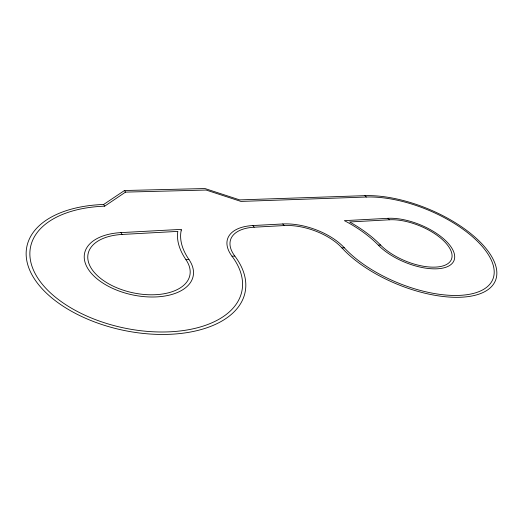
<?xml version="1.0" encoding="UTF-8"?>
<svg xmlns="http://www.w3.org/2000/svg" width="523" height="523" viewBox="0 0 523 523"><rect width="100%" height="100%" fill="white"/><g stroke="black" fill="none" stroke-linecap="round" stroke-linejoin="round"><path stroke-width="0.78" d="M181.128 230.8L181.481 229.368L120.963 232.611A55.477 30.805 12 0 0 87.426 267.854A55.477 30.805 12 0 0 157.848 296.829A55.477 30.805 12 0 0 189.901 260.97L188.953 259.519A96.317 49.907 18 0 1 181.128 230.8M104.685 206.173L125.513 192.118L206.121 190.045L240.926 201.414L366.322 197.034A86.883 39.428 22.4 0 1 480.173 244.143A86.883 39.428 22.4 0 1 457.9 295.436A86.883 39.428 22.4 0 1 344.297 247.758A48.397 24.378 19.2 0 0 282.806 223.968L252.844 225.55A49.561 25.588 18 0 0 232.022 256.244A107.954 60.184 11.9 0 1 177.617 331.242A107.954 60.184 11.9 0 1 36.322 275.68A107.954 60.184 11.9 0 1 104.685 206.173L103.639 204.48L124.461 190.522L204.944 188.542L239.671 199.891L364.93 195.661A89.708 40.722 22.4 0 1 481.657 243.555A89.708 40.722 22.4 0 1 461.534 297.201A89.708 40.722 22.4 0 1 344.369 250.484L341.977 247.948A45.396 22.868 19.2 0 0 284.172 225.563L254.185 227.204L252.844 225.55M378.371 245.202L380.567 245.019A41.925 18.972 22.4 0 0 435.652 267.096A41.925 18.972 22.4 0 0 444.615 241.744A41.925 18.972 22.4 0 0 389.478 219.784L387.988 218.32L344.363 220.654L345.71 221.347A94.075 47.554 19.2 0 1 378.371 245.202A44.723 20.24 22.4 0 0 437.13 268.796A44.723 20.24 22.4 0 0 446.786 241.789A44.723 20.24 22.4 0 0 387.988 218.32M185.985 259.741L185.979 259.728A99.481 51.561 18 0 1 177.663 232.5L177.833 231.388L122.094 234.448A51.999 28.87 12 0 0 91.041 267.939A51.999 28.87 12 0 0 158.175 294.521A51.999 28.87 12 0 0 185.985 259.741L188.953 259.519M232.022 256.244L234.801 256.035A46.455 23.98 18 0 1 254.185 227.204M341.977 247.948L344.291 247.778M389.478 219.784L349.606 221.974L350.933 222.706A97.141 49.116 19.2 0 1 380.567 245.019M364.93 195.661L366.322 197.034M282.786 223.949L284.166 225.557M124.461 190.522L125.513 192.118M120.963 232.611L122.094 234.448M234.801 256.035A111.484 62.172 11.9 0 1 178.82 333.667A111.484 62.172 11.9 0 1 32.792 276.262A111.484 62.172 11.9 0 1 103.639 204.48"/></g></svg>
